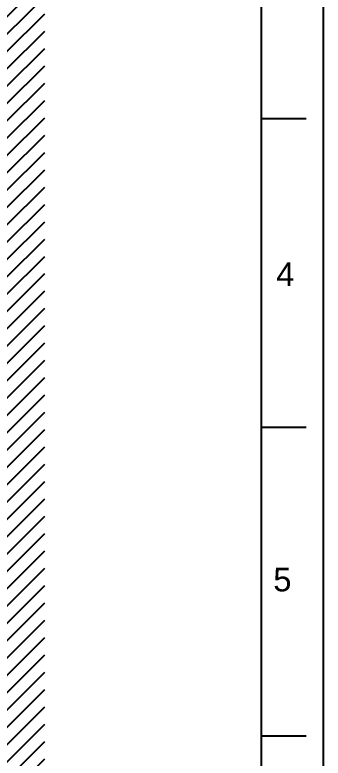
# Model space of a CAD drawing. Header units: millimetres. Extents: x 2915 to 5291, y 1031 to 4391.
# Drawn here: x 4891 to 5291, y 2282 to 3245 of the extents above; entities that cross this region are included whole.
import ezdxf

# ---------------------------------------------------------------- set-up
doc = ezdxf.new("R2010")
doc.units = ezdxf.units.MM
doc.layers.add('FORM', color=7, linetype='Continuous')
doc.layers.add('hatch', color=2, linetype='Continuous')
doc.styles.get("Standard").update_dxf_attribs({"font": 'arial.ttf'})

msp = doc.modelspace()

# ---------------------------------------------------------------- hatches: boundary and pattern name
at = {"layer": 'hatch'}
h = msp.add_hatch(dxfattribs=at)
h.set_pattern_fill('ANSI31', color=256, scale=5)
h.set_pattern_definition([(45, (-10257.139, 6896.133), (-11.22532, 11.22532), [])])
h.paths.add_polyline_path([(4879.62, 1362.25), (4929.62, 1362.25), (4929.62, 3432.82), (4879.62, 3432.82)])

# ---------------------------------------------------------------- linework, layer by layer
at = {"layer": 'FORM', "color": 7, "linetype": 'Continuous'}
for p, q in [((5290.65, 4391.24), (5290.65, 1031.24)), ((5210.65, 1111.24), (5210.65, 4311.24)), ((5210.65, 3111.24), (5268.8, 3111.24)), ((5210.65, 2711.24), (5268.8, 2711.24)), ((5210.65, 2311.24), (5268.8, 2311.24))]:
    msp.add_line(p, q, dxfattribs=at)

# ---------------------------------------------------------------- texts
at = {"layer": 'FORM', "char_height": 30.5, "attachment_point": 5}
for s, insert in [('4', (5241.59, 2909.28)), ('5', (5237.79, 2513.56))]:
    msp.add_mtext_dynamic_manual_height_columns(s, width=200, gutter_width=50, heights=[0], dxfattribs=dict(at, insert=insert))

doc.saveas('drawing.dxf')
